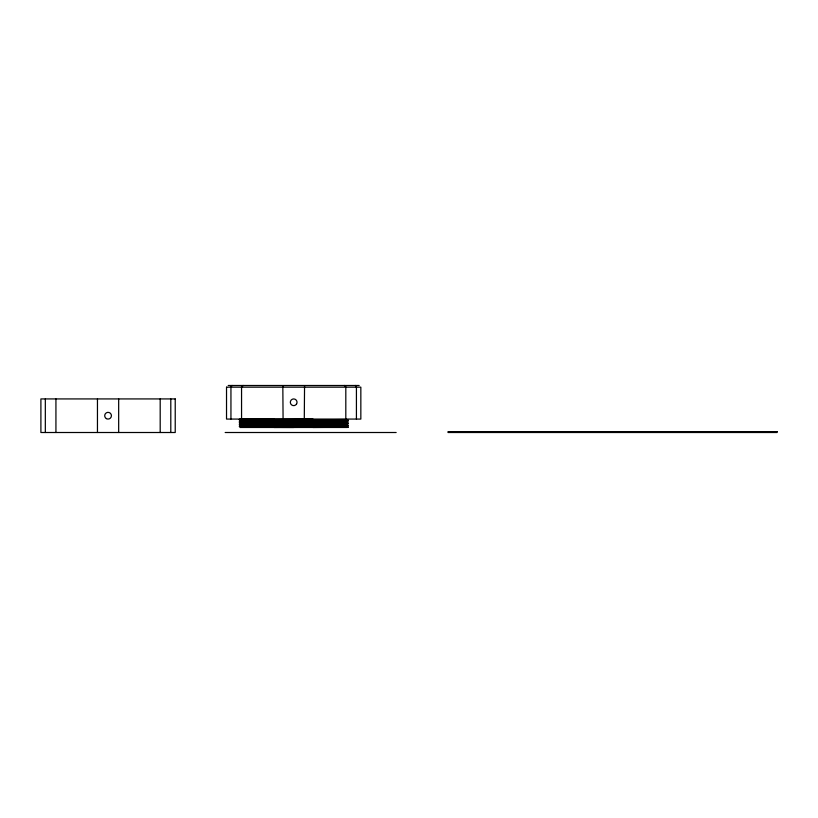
<?xml version="1.0" encoding="UTF-8"?>
<svg xmlns="http://www.w3.org/2000/svg" width="818" height="818" viewBox="0 0 818 818"><rect width="100%" height="100%" fill="white"/><g stroke="black" fill="none" stroke-linecap="round" stroke-linejoin="round"><path stroke-width="1.23" d="M226.525 387.17L226.525 419.072L360.84 419.072L360.84 387.17L226.576 387.17M304.552 385.667L304.286 419.072M348.049 426.965L346.29 427.027M245.707 419.266L239.316 419.399L253.825 419.194M240.911 419.522L239.316 419.583L240.911 419.654M240.819 421.996L346.341 421.127M240.819 423.673L346.341 422.814M240.819 425.35L346.341 424.491M240.819 427.027L346.341 426.168M346.341 419.522L241.024 420.37M346.607 420.299L348.069 420.237L346.454 420.176M346.607 420.493L348.069 420.421L346.454 420.36M346.454 421.986L348.069 421.914L346.454 421.853M346.607 422.17L348.069 422.119L346.607 422.047M346.454 423.663L348.069 423.591L346.454 423.53M346.607 423.847L348.069 423.785L346.607 423.724M346.607 425.534L348.069 425.462L346.29 425.35M247.721 420.922L239.388 421.25L240.911 421.331M346.454 425.34L348.069 425.268L346.454 425.217M346.29 427.211L348.069 427.149L346.454 427.078M345.043 427.231L274.091 427.466M243.099 420.973L239.316 421.065L240.911 421.137M243.099 421.168L254.746 420.871M344.859 420.524L247.721 421.117M344.664 420.524L254.746 421.065M243.222 422.65L239.316 422.742L240.911 422.814M243.181 422.845L344.859 422.2M344.266 422.016L344.859 422.016M243.304 424.327L239.388 424.409L240.911 424.491M243.263 424.522L246.351 424.297M344.02 423.704L344.859 423.693M344.266 423.888L344.859 423.877M344.143 423.888L246.351 424.491M243.386 426.004L239.388 426.096L240.911 426.178M243.386 426.198L248.825 425.953M344.859 425.37L341.014 425.411M344.859 425.564L246.678 426.168M344.859 427.047L343.417 427.068M343.938 422.027L341.975 422.047M343.938 423.704L341.658 423.734M343.683 427.252L312.967 427.466M245.707 419.46L274.091 419.072M342.272 422.231L248.079 422.794M245.093 424.307L239.388 424.614L240.911 424.695M245.093 424.501L248.447 424.276M341.975 423.918L248.447 424.47M246.678 425.963L239.316 426.301L240.911 426.372M341.341 425.605L248.825 426.147M248.079 422.599L239.388 422.937L240.911 423.018M253.825 419.389L312.967 419.072M228.202 385.493L359.163 385.493M239.858 427.466L347.497 427.466M225.175 432.507L396.157 432.507M281.617 427.405L293.682 427.466M346.454 426.894L348.069 426.955M282.824 385.667L283.079 419.072M356.423 419.072L356.423 387.17A1.769 1.247 90 0 0 355.114 385.544M345.809 419.072L345.809 387.17A1.769 1.697 84.8 0 0 344.051 385.544A1.769 1.708 -90 0 1 344.869 385.697M241.555 387.17L241.555 419.072M230.942 419.072L230.942 387.17A1.769 1.288 87.8 0 1 232.261 385.544M170.798 398.928L170.798 432.507M160.195 398.928L160.195 432.507M118.671 398.928L118.671 432.507M97.454 398.928L97.454 432.507M55.931 398.928L55.931 432.507M45.327 398.928L45.327 432.507M241.494 387.17A1.769 1.708 90 0 1 243.314 385.544A1.769 1.697 -84.8 0 0 242.506 385.707M231.647 385.707A1.769 1.247 -90 0 1 232.261 385.544M355.114 385.544A1.769 1.288 -87.8 0 1 355.728 385.687M175.226 398.928L40.9 398.928L40.9 432.507L175.226 432.507L175.226 398.928M777.1 431.669L448.008 431.669L448.008 432.507L777.1 432.507L777.1 431.669M296.586 403.959A3.354 3.354 -90 0 0 293.682 398.928A3.354 3.354 -90 0 0 290.779 403.959A3.354 3.354 -90 0 0 296.586 403.959M106.381 418.622A3.354 3.354 0 0 0 111.422 415.718A3.354 3.354 0 0 0 106.381 412.804A3.354 3.354 0 0 0 106.381 418.622"/></g></svg>
